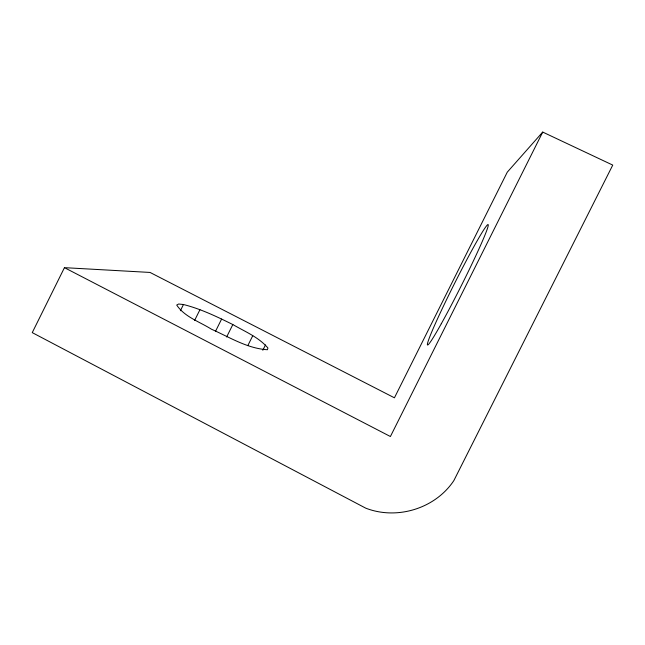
<?xml version="1.0" encoding="UTF-8"?>
<svg xmlns="http://www.w3.org/2000/svg" width="645" height="645" viewBox="0 0 645 645"><rect width="100%" height="100%" fill="white"/><g stroke="black" fill="none" stroke-linecap="round" stroke-linejoin="round"><path stroke-width="0.97" d="M64.452 267.659L32.25 332.618L365.731 508.155C396.973 520.297 435.254 508.607 453.854 480.59L612.75 165.096L542.719 132.072L507.293 172.142L394.426 397.812L150.043 272.44L64.452 267.659L390.402 436.52L542.719 132.072M180.366 310.761L183.47 304.521C200.756 308.866 216.922 316.679 232.829 324.548C244.89 331.578 258.734 337.166 267.941 348.018L267.385 349.727C247.414 348.566 229.427 337.158 211.463 329.216C199.789 321.815 184.551 316.929 176.714 305.061L178.649 304.013L183.47 304.521M194.58 320.5L199.95 309.705M215.438 331.474L221.63 319.025M226.637 336.98L232.829 324.548M247.825 345.599L252.743 335.731M262.821 350.259L265.482 344.938M441.293 323.742A67.386 3.515 -63.3 0 0 488.249 225.363A67.386 3.515 -63.3 0 0 444.139 304.674A67.386 3.515 -63.3 0 0 441.293 323.742"/></g></svg>
